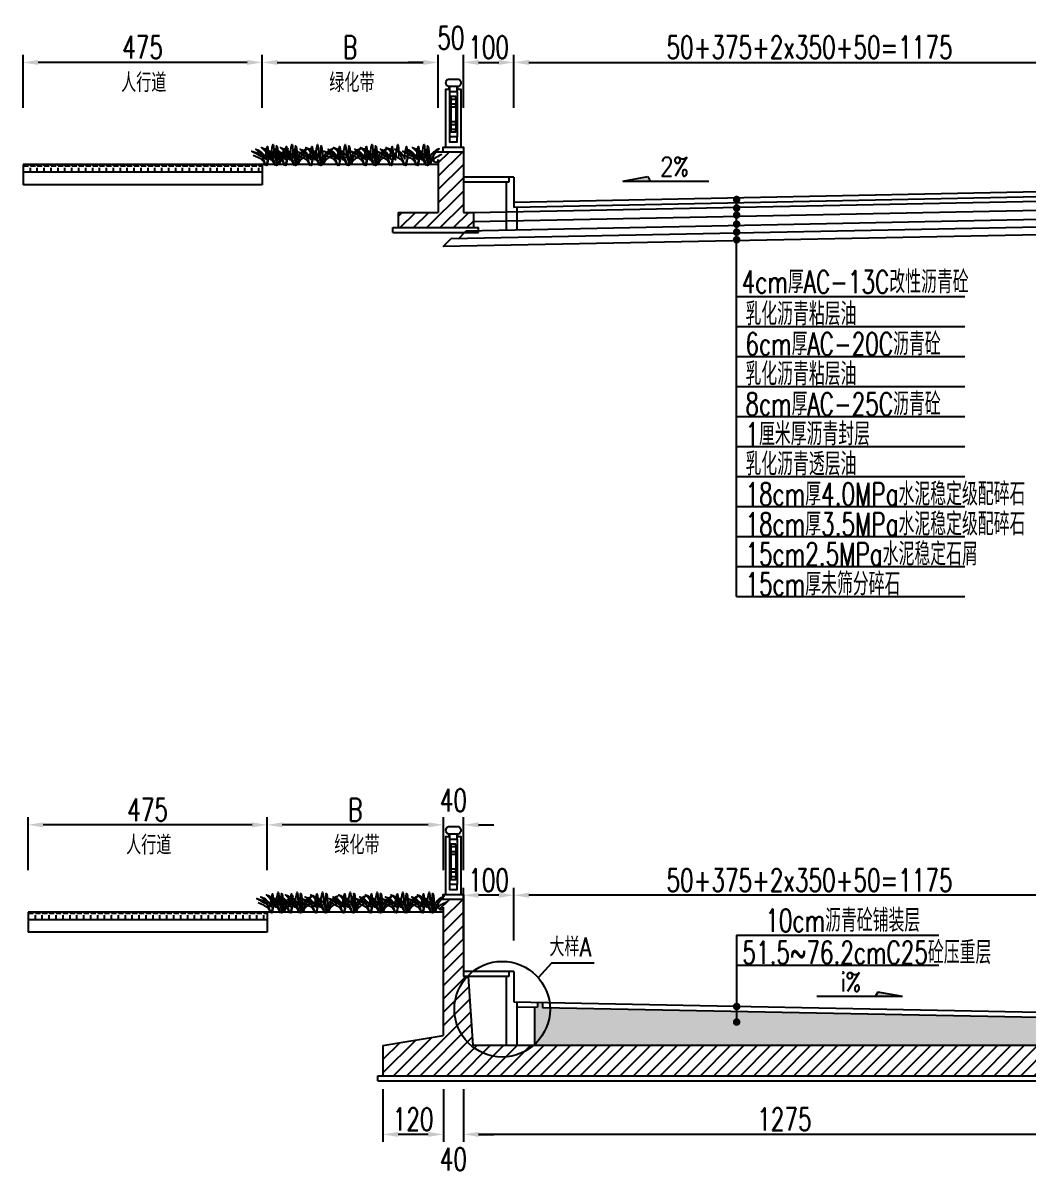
# Model space of a CAD drawing. Header units: millimetres. Extents: x -24222 to 32035, y -74604 to 14337.
# Drawn here: x -767 to 1231, y 5687 to 7972 of the extents above; entities that cross this region are included whole.
import ezdxf
from ezdxf.enums import TextEntityAlignment as Align

# ---------------------------------------------------------------- set-up
doc = ezdxf.new("R2010")
doc.units = ezdxf.units.MM
doc.header["$LTSCALE"] = 0.25
doc.header["$MEASUREMENT"] = 0
for name, color, linetype in [('3', 3, 'Continuous'), ('lk', 1, 'Continuous'), ('填充', 8, 'Continuous'), ('尺寸', 7, 'Continuous'), ('文字', 7, 'Continuous'), ('标注', 7, 'Continuous'), ('栏杆', 8, 'Continuous'), ('次轮廓线', 7, 'Continuous'), ('轮廓线', 1, 'Continuous')]:
    doc.layers.add(name, color=color, linetype=linetype)
doc.styles.get("Standard").update_dxf_attribs({"font": 'simplex1.shx', "width": 0.7, "bigfont": 'hztxt.shx'})
doc.dimstyles.new('150', dxfattribs={"dimscale": 15, "dimtxt": 3, "dimasz": 2, "dimexe": 1, "dimexo": 1, "dimgap": 0.5, "dimtad": 1, "dimdec": 1, "dimdsep": 46, "dimtxsty": 'Standard', "dimcen": 0.5, "dimadec": 0, "dimazin": 0, "dimtfac": 1, "dimtdec": 1, "dimtofl": 0, "dimtmove": 2, "dimatfit": 3, "dimfxl": 0, "dimtolj": 1, "dimtzin": 0, "dimarcsym": 0})

# ---------------------------------------------------------------- blocks, each defined once
blk = doc.blocks.new('*D65')
at = {"layer": 'Defpoints', "color": 0}
for p in [(107.9, 6078.8), (1382.9, 5941.8), (107.9, 5765.5)]:
    blk.add_point(p, dxfattribs=at)
at = {"layer": '标注', "color": 0, "lineweight": -2}
for p, q in [((107.9, 5855.5), (107.9, 5750.5)), ((1382.9, 5855.5), (1382.9, 5750.5)), ((1352.9, 5765.5), (137.9, 5765.5))]:
    blk.add_line(p, q, dxfattribs=at)
at = {"layer": '标注', "color": 0}
for points in [[(137.9, 5770.5), (137.9, 5760.5), (107.9, 5765.5)], [(1352.9, 5770.5), (1352.9, 5760.5), (1382.9, 5765.5)]]:
    blk.add_solid(points, dxfattribs=at)
at = {"layer": '标注', "color": 0, "insert": (745.4, 5795.5), "char_height": 45, "attachment_point": 5}
blk.add_mtext('\\A1;1275', dxfattribs=at)
blk = doc.blocks.new('*D66')
at = {"layer": 'Defpoints', "color": 0}
for p in [(107.9, 6078.8), (67.9, 5961.8), (67.9, 5765.5)]:
    blk.add_point(p, dxfattribs=at)
at = {"layer": '标注', "color": 0, "lineweight": -2}
for p, q in [((67.9, 5855.5), (67.9, 5750.5)), ((107.9, 5855.5), (107.9, 5750.5)), ((37.9, 5765.5), (7.9, 5765.5)), ((137.9, 5765.5), (167.9, 5765.5))]:
    blk.add_line(p, q, dxfattribs=at)
at = {"layer": '标注', "color": 0}
for points in [[(37.9, 5770.5), (37.9, 5760.5), (67.9, 5765.5)], [(137.9, 5770.5), (137.9, 5760.5), (107.9, 5765.5)]]:
    blk.add_solid(points, dxfattribs=at)
at = {"layer": '标注', "color": 0, "insert": (87.9, 5716.4), "char_height": 45, "attachment_point": 5}
blk.add_mtext('\\A1;40', dxfattribs=at)
blk = doc.blocks.new('*D67')
at = {"layer": 'Defpoints', "color": 0}
for p in [(67.9, 5961.8), (-52.1, 5881.8), (-52.1, 5765.5)]:
    blk.add_point(p, dxfattribs=at)
at = {"layer": '标注', "color": 0, "lineweight": -2}
for p, q in [((-52.1, 5855.5), (-52.1, 5750.5)), ((67.9, 5855.5), (67.9, 5750.5)), ((37.9, 5765.5), (-22.1, 5765.5))]:
    blk.add_line(p, q, dxfattribs=at)
at = {"layer": '标注', "color": 0}
for points in [[(-22.1, 5770.5), (-22.1, 5760.5), (-52.1, 5765.5)], [(37.9, 5770.5), (37.9, 5760.5), (67.9, 5765.5)]]:
    blk.add_solid(points, dxfattribs=at)
at = {"layer": '标注', "color": 0, "insert": (7.9, 5795.5), "char_height": 45, "attachment_point": 5}
blk.add_mtext('\\A1;120', dxfattribs=at)
blk = doc.blocks.new('*D75')
at = {"layer": 'Defpoints', "color": 0}
for p in [(67.9, 6380.1), (107.9, 6088.8), (67.9, 5961.8)]:
    blk.add_point(p, dxfattribs=at)
at = {"layer": '标注', "color": 0, "lineweight": -2}
for p, q in [((37.9, 6380.1), (7.9, 6380.1)), ((67.9, 6290.1), (67.9, 6395.1)), ((107.9, 6290.1), (107.9, 6395.1)), ((137.9, 6380.1), (167.9, 6380.1))]:
    blk.add_line(p, q, dxfattribs=at)
at = {"layer": '标注', "color": 0}
for points in [[(37.9, 6385.1), (37.9, 6375.1), (67.9, 6380.1)], [(137.9, 6385.1), (137.9, 6375.1), (107.9, 6380.1)]]:
    blk.add_solid(points, dxfattribs=at)
at = {"layer": '标注', "color": 0, "insert": (87.9, 6428.9), "char_height": 45, "attachment_point": 5}
blk.add_mtext('\\A1;40', dxfattribs=at)
blk = doc.blocks.new('*D76')
at = {"layer": 'Defpoints', "color": 0}
for p in [(207.9, 6240.3), (207.9, 6088.8), (1382.9, 5971.8)]:
    blk.add_point(p, dxfattribs=at)
at = {"layer": '标注', "color": 0, "lineweight": -2}
for p, q in [((207.9, 6150.3), (207.9, 6255.3)), ((1352.9, 6240.3), (237.9, 6240.3)), ((1382.9, 6150.3), (1382.9, 6255.3))]:
    blk.add_line(p, q, dxfattribs=at)
at = {"layer": '标注', "color": 0}
for points in [[(237.9, 6245.3), (237.9, 6235.3), (207.9, 6240.3)], [(1352.9, 6245.3), (1352.9, 6235.3), (1382.9, 6240.3)]]:
    blk.add_solid(points, dxfattribs=at)
at = {"layer": '标注', "color": 0, "insert": (795.4, 6270.3), "char_height": 45, "attachment_point": 5}
blk.add_mtext('\\A1;50+375+2x350+50=1175', dxfattribs=at)
blk = doc.blocks.new('*D77')
at = {"layer": 'Defpoints', "color": 0}
for p in [(107.9, 6240.3), (207.9, 6088.8), (107.9, 6078.8)]:
    blk.add_point(p, dxfattribs=at)
at = {"layer": '标注', "color": 0, "lineweight": -2}
for p, q in [((107.9, 6150.3), (107.9, 6255.3)), ((177.9, 6240.3), (137.9, 6240.3)), ((207.9, 6150.3), (207.9, 6255.3))]:
    blk.add_line(p, q, dxfattribs=at)
at = {"layer": '标注', "color": 0}
for points in [[(137.9, 6245.3), (137.9, 6235.3), (107.9, 6240.3)], [(177.9, 6245.3), (177.9, 6235.3), (207.9, 6240.3)]]:
    blk.add_solid(points, dxfattribs=at)
at = {"layer": '标注', "color": 0, "insert": (157.9, 6270.3), "char_height": 45, "attachment_point": 5}
blk.add_mtext('\\A1;100', dxfattribs=at)
blk = doc.blocks.new('*D57')
at = {"layer": 'Defpoints', "color": 0}
for p in [(-282.1, 6380.1), (67.9, 6231.8), (-282.1, 6206.8)]:
    blk.add_point(p, dxfattribs=at)
at = {"layer": '标注', "color": 0, "lineweight": -2}
for p, q in [((-282.1, 6290.1), (-282.1, 6395.1)), ((37.9, 6380.1), (-252.1, 6380.1)), ((67.9, 6290.1), (67.9, 6395.1))]:
    blk.add_line(p, q, dxfattribs=at)
at = {"layer": '标注', "color": 0}
for points in [[(-252.1, 6385.1), (-252.1, 6375.1), (-282.1, 6380.1)], [(37.9, 6385.1), (37.9, 6375.1), (67.9, 6380.1)]]:
    blk.add_solid(points, dxfattribs=at)
at = {"layer": '标注', "color": 0, "insert": (-107.1, 6410.1), "char_height": 45, "attachment_point": 5}
blk.add_mtext('\\A1;B', dxfattribs=at)
blk = doc.blocks.new('*D58')
at = {"layer": 'Defpoints', "color": 0}
for p in [(-757.1, 6380.1), (-757.1, 6206.8), (-282.1, 6206.8)]:
    blk.add_point(p, dxfattribs=at)
at = {"layer": '标注', "color": 0, "lineweight": -2}
for p, q in [((-757.1, 6290.1), (-757.1, 6395.1)), ((-312.1, 6380.1), (-727.1, 6380.1)), ((-282.1, 6290.1), (-282.1, 6395.1))]:
    blk.add_line(p, q, dxfattribs=at)
at = {"layer": '标注', "color": 0}
for points in [[(-727.1, 6385.1), (-727.1, 6375.1), (-757.1, 6380.1)], [(-312.1, 6385.1), (-312.1, 6375.1), (-282.1, 6380.1)]]:
    blk.add_solid(points, dxfattribs=at)
at = {"layer": '标注', "color": 0, "insert": (-519.6, 6410.1), "char_height": 45, "attachment_point": 5}
blk.add_mtext('\\A1;475', dxfattribs=at)
blk = doc.blocks.new('箭头')
at = {"layer": '尺寸'}
blk.add_hatch(color=256, dxfattribs=at).paths.add_polyline_path([(0, 0), (-0.35, 0.6), (-3.63, 0)])
for p, q in [((-3.63, 0), (-0.35, 0.6)), ((-3.63, 0), (7.74, 0)), ((-0.35, 0.6), (0, 0))]:
    blk.add_line(p, q, dxfattribs=at)
blk = doc.blocks.new('栏杆')
at = {"layer": '栏杆'}
blk.add_lwpolyline([(-10, 110), (10, 110, 0.671593), (10, 125), (-10, 125, 0.671593), (-10, 110)], format="xyb", dxfattribs=at)
for points in [[(-7.5, 105), (-15, 105), (-15, -10)], [(-7.5, 105), (-9, 105), (-9, 110), (9, 110), (9, 105), (7.5, 105)], [(-7.5, 100), (-7.5, 10)], [(15, -10), (15, -10), (15, 105), (7.5, 105)], [(7.5, 100), (7.5, 10)], [(-5, 90), (-5, 20)], [(5, 90), (5, 20)]]:
    blk.add_lwpolyline(points, dxfattribs=at)
for points in [[(-7.5, 110), (7.5, 110), (7.5, 100), (-7.5, 100)], [(-5, 90), (5, 90), (5, 85), (-5, 85)], [(-5, 75), (5, 75), (5, 70), (-5, 70)], [(-5, 40), (5, 40), (5, 35), (-5, 35)], [(-5, 25), (5, 25), (5, 20), (-5, 20)], [(-7.5, 10), (7.5, 10), (7.5, 0), (-7.5, 0)]]:
    blk.add_lwpolyline(points, close=True, dxfattribs=at)
blk = doc.blocks.new('*D79')
at = {"layer": 'Defpoints', "color": 0}
for p in [(-767.1, 7894), (-767.1, 7691), (-292.1, 7691)]:
    blk.add_point(p, dxfattribs=at)
at = {"layer": '标注', "color": 0, "lineweight": -2}
for p, q in [((-767.1, 7804), (-767.1, 7909)), ((-292.1, 7804), (-292.1, 7909)), ((-322.1, 7894), (-737.1, 7894))]:
    blk.add_line(p, q, dxfattribs=at)
at = {"layer": '标注', "color": 0}
for points in [[(-737.1, 7899), (-737.1, 7889), (-767.1, 7894)], [(-322.1, 7899), (-322.1, 7889), (-292.1, 7894)]]:
    blk.add_solid(points, dxfattribs=at)
at = {"layer": '标注', "color": 0, "insert": (-529.6, 7924), "char_height": 45, "attachment_point": 5}
blk.add_mtext('\\A1;475', dxfattribs=at)
blk = doc.blocks.new('*D81')
at = {"layer": 'Defpoints', "color": 0}
for p in [(57.9, 7894), (-292.1, 7691), (57.9, 7691)]:
    blk.add_point(p, dxfattribs=at)
at = {"layer": '标注', "color": 0, "lineweight": -2}
for p, q in [((-292.1, 7804), (-292.1, 7909)), ((57.9, 7804), (57.9, 7909)), ((-262.1, 7894), (27.9, 7894))]:
    blk.add_line(p, q, dxfattribs=at)
at = {"layer": '标注', "color": 0}
for points in [[(-262.1, 7899), (-262.1, 7889), (-292.1, 7894)], [(27.9, 7899), (27.9, 7889), (57.9, 7894)]]:
    blk.add_solid(points, dxfattribs=at)
at = {"layer": '标注', "color": 0, "insert": (-117.1, 7924), "char_height": 45, "attachment_point": 5}
blk.add_mtext('\\A1;B', dxfattribs=at)
blk = doc.blocks.new('*D82')
at = {"layer": 'Defpoints', "color": 0}
for p in [(107.9, 7894), (107.9, 7716), (57.9, 7691)]:
    blk.add_point(p, dxfattribs=at)
at = {"layer": '标注', "color": 0, "lineweight": -2}
for p, q in [((57.9, 7804), (57.9, 7909)), ((107.9, 7804), (107.9, 7909)), ((27.9, 7894), (-2.1, 7894)), ((137.9, 7894), (167.9, 7894))]:
    blk.add_line(p, q, dxfattribs=at)
at = {"layer": '标注', "color": 0}
for points in [[(27.9, 7899), (27.9, 7889), (57.9, 7894)], [(137.9, 7899), (137.9, 7889), (107.9, 7894)]]:
    blk.add_solid(points, dxfattribs=at)
at = {"layer": '标注', "color": 0, "insert": (82.9, 7942.7), "char_height": 45, "attachment_point": 5}
blk.add_mtext('\\A1;50', dxfattribs=at)
blk = doc.blocks.new('*D83')
at = {"layer": 'Defpoints', "color": 0}
for p in [(207.9, 7894), (107.9, 7716), (207.9, 7666)]:
    blk.add_point(p, dxfattribs=at)
at = {"layer": '标注', "color": 0, "lineweight": -2}
for p, q in [((107.9, 7804), (107.9, 7909)), ((207.9, 7804), (207.9, 7909)), ((137.9, 7894), (177.9, 7894))]:
    blk.add_line(p, q, dxfattribs=at)
at = {"layer": '标注', "color": 0}
for points in [[(137.9, 7899), (137.9, 7889), (107.9, 7894)], [(177.9, 7899), (177.9, 7889), (207.9, 7894)]]:
    blk.add_solid(points, dxfattribs=at)
at = {"layer": '标注', "color": 0, "insert": (157.9, 7924), "char_height": 45, "attachment_point": 5}
blk.add_mtext('\\A1;100', dxfattribs=at)
blk = doc.blocks.new('*D84')
at = {"layer": 'Defpoints', "color": 0}
for p in [(1382.9, 7894), (207.9, 7666), (1382.9, 7639.5)]:
    blk.add_point(p, dxfattribs=at)
at = {"layer": '标注', "color": 0, "lineweight": -2}
for p, q in [((207.9, 7804), (207.9, 7909)), ((1382.9, 7804), (1382.9, 7909)), ((237.9, 7894), (1352.9, 7894))]:
    blk.add_line(p, q, dxfattribs=at)
at = {"layer": '标注', "color": 0}
for points in [[(237.9, 7899), (237.9, 7889), (207.9, 7894)], [(1352.9, 7899), (1352.9, 7889), (1382.9, 7894)]]:
    blk.add_solid(points, dxfattribs=at)
at = {"layer": '标注', "color": 0, "insert": (795.4, 7924), "char_height": 45, "attachment_point": 5}
blk.add_mtext('\\A1;50+375+2x350+50=1175', dxfattribs=at)

msp = doc.modelspace()

# ---------------------------------------------------------------- hatches: boundary and pattern name
at = {"layer": '填充'}
h = msp.add_hatch(dxfattribs=at)
h.set_pattern_fill('ANSI31', color=256, scale=150, style=0)
h.paths.add_polyline_path([(127.868, 7596.022), (107.868, 7596.022), (107.868, 7716.022), (57.868, 7716.022), (52.987, 7716.022, 0.04363622), (47.868, 7709.095), (47.868, 7701.022, 1), (57.868, 7701.022), (57.868, 7596.022), (-22.132, 7596.022), (-22.132, 7566.022), (127.868, 7566.022)])
h = msp.add_hatch(dxfattribs=at)
h.set_pattern_fill('ANGLE', color=256, scale=50, style=0)
h.set_pattern_definition([(7e-15, (-10, 3041.175), (0, 13.75), [10, -3.75]), (90, (-10, 3041.175), (-13.75, 8e-16), [10, -3.75])])
h.paths.add_polyline_path([(-767.132, 7691.022), (-767.132, 7676.022), (-292.132, 7676.022), (-292.132, 7691.022)])
h = msp.add_hatch(dxfattribs=at)
h.set_pattern_fill('ANSI31', color=256, scale=150, style=0)
h.paths.add_polyline_path([(1482.868, 5881.813), (1482.868, 5941.813), (246.488, 5941.813, -0.63991177), (89.837, 6014.092, -0.18960018), (115.295, 6078.813), (107.868, 6078.813), (107.868, 6231.813), (67.868, 6231.813), (62.987, 6231.813, 0.04363622), (57.868, 6224.887), (57.868, 6216.813, 1), (67.868, 6216.813), (67.868, 5961.813), (-52.132, 5941.813), (-52.132, 5881.813)])
h.paths.add_polyline_path([(126.857, 5941.813), (117.868, 6078.813), (115.295, 6078.813, 0.18960018), (89.837, 6014.092, 0.63991177), (246.488, 5941.813)], flags=17)
h = msp.add_hatch(dxfattribs=at)
h.set_pattern_fill('ANGLE', color=256, scale=50, style=0)
h.set_pattern_definition([(7e-15, (0, 1556.967), (0, 13.75), [10, -3.75]), (90, (0, 1556.967), (-13.75, 8e-16), [10, -3.75])])
h.paths.add_polyline_path([(-757.132, 6206.813), (-757.132, 6191.813), (-282.132, 6191.813), (-282.132, 6206.813)])
h = msp.add_hatch(dxfattribs=at)
h.set_pattern_fill('AR-CONC', color=256, scale=5, style=0)
h.set_pattern_definition([(130, (2965.737, 1556.967), (-35.86301, -3.1376), [3.75, -41.25]), (185, (2965.737, 1556.967), (6.93757, 37.6096), [3, -33]), (79.5486, (2962.75, 1556.705), (-28.92547, 34.47198), [3.187, -35.0571]), (133.8158, (2965.737, 1566.967), (-53.36205, -8.27595), [5.625, -61.875]), (83.3644, (2961.29, 1566.277), (-46.73314, 48.7059), [4.7805, -52.58565]), (188.8158, (2965.737, 1566.967), (-46.7331, 48.70593), [4.5, -49.5]), (159, (2960.737, 1564.467), (-29.84535, -20.13094), [3.75, -41.25]), (214, (2960.737, 1564.467), (-12.16577, 36.2575), [3, -33]), (108.5486, (2958.25, 1562.79), (-42.01113, 16.12652), [3.187, -35.0571]), (142.5, (2965.737, 1556.967), (-0.607993, 16.644693), [0, -32.6, 0, -33.5, 0, -33.125]), (172.5, (2965.737, 1556.967), (-13.153477, 19.720586), [0, -19.1, 0, -31.85, 0, -12.625]), (212.5, (2976.887, 1556.967), (-26.691122, -1.127744), [0, -12.5, 0, -39, 0, -51.75]), (222.5, (2981.887, 1556.967), (-29.15931, 5.00525), [0, -16.25, 0, -25.9, 0, -36.75])])
h.paths.add_polyline_path([(1382.868, 5995.313), (1482.868, 5993.313), (1482.868, 5941.813), (1382.868, 5941.813)])
h.paths.add_polyline_path([(279.837, 6014.092, 0.00864131), (279.781, 6017.375), (1382.868, 5995.313), (1382.868, 5941.813), (246.488, 5941.813, 0.21957781)])
h.paths.add_polyline_path([(248.868, 6017.993), (254.868, 6017.873), (254.868, 6027.873), (264.868, 6027.673), (264.868, 6017.673), (279.781, 6017.375, -0.00864131), (279.837, 6014.092, -0.21083593), (248.868, 5943.914)])

# ---------------------------------------------------------------- linework, layer by layer
for p, q in [((-292.132, 7676.022), (-767.132, 7676.022)), ((-292.132, 7651.022), (-767.132, 7651.022)), ((67.868, 7528.222), (82.868, 7543.522)), ((97.868, 7543.822), (112.868, 7559.122)), ((-282.132, 6191.813), (-757.132, 6191.813)), ((-282.132, 6166.813), (-757.132, 6166.813)), ((282.885, 6105.179), (256.343, 6076.638)), ((367.495, 6105.179), (282.885, 6105.179))]:
    msp.add_line(p, q)
at = {"ltscale": 100}
for p, q in [((650.554, 6833.295), (650.554, 7618.088)), ((650.554, 7429.312), (1103.655, 7429.312)), ((650.554, 7369.71), (1103.655, 7369.71)), ((650.554, 7310.109), (1103.655, 7310.109)), ((650.554, 7250.507), (1103.655, 7250.507)), ((650.554, 7190.905), (1103.655, 7190.905)), ((650.554, 7131.304), (1103.655, 7131.304)), ((650.554, 7071.702), (1103.655, 7071.702)), ((650.554, 7012.1), (1103.655, 7012.1)), ((650.554, 6952.499), (1103.655, 6952.499)), ((650.554, 6892.897), (1103.655, 6892.897)), ((650.554, 6833.295), (1103.655, 6833.295)), ((650.554, 6161.373), (1052.364, 6161.373)), ((650.554, 6161.373), (650.554, 5988.553)), ((650.554, 6101.772), (1052.364, 6101.772))]:
    msp.add_line(p, q, dxfattribs=at)
for points in [[(67.868, 7716.022), (67.868, 7726.022), (107.868, 7726.022), (107.868, 7716.022)], [(67.868, 6231.813), (67.868, 6241.813), (107.868, 6241.813), (107.868, 6231.813)]]:
    msp.add_lwpolyline(points)
at = {"const_width": 7.5}
for points in [[(646.804, 7621.838, 1), (654.304, 7621.838, 1)], [(646.804, 7604.825, 1), (654.304, 7604.825, 1)], [(646.804, 7590.993, 1), (654.304, 7590.993, 1)], [(646.804, 7572.852, 1), (654.304, 7572.852, 1)], [(646.804, 7557.016, 1), (654.304, 7557.016, 1)], [(646.804, 7541.953, 1), (654.304, 7541.953, 1)], [(646.804, 6019.398, 1), (654.304, 6019.398, 1)], [(646.804, 5988.553, 1), (654.304, 5988.553, 1)]]:
    msp.add_lwpolyline(points, format="xyb", close=True, dxfattribs=at)
msp.add_circle((184.837, 6014.092), 95)
at = {"layer": '3', "color": 9}
for points in [[(-281.083, 7700.232, -0.01337501), (-312.432, 7717.757, -0.00149199), (-280.687, 7708.014, -0.302407), (-274.791, 7700.764, 0.10639958), (-293.385, 7725.233, -0.22671949), (-273.431, 7706.202, -0.09120295), (-270.256, 7730.897, -0.07428197), (-269.058, 7703.912)], [(-309.673, 7710.017, -0.0394978), (-297.967, 7704.348, -0.23208696), (-285.998, 7690.187, 0.19118665), (-304.592, 7721.567, -0.22671949), (-284.637, 7702.535, -0.09120295), (-281.463, 7727.231, -0.12390744), (-282.954, 7689.397, -0.06249468), (-277.159, 7707.32)], [(-290.506, 7710.017, -0.0394978), (-278.8, 7704.348, -0.23208696), (-266.831, 7690.187, 0.19118665), (-285.425, 7721.567, -0.22671949), (-265.47, 7702.535, -0.09120295), (-262.296, 7727.231, -0.12390744), (-263.787, 7689.397, -0.06249468), (-257.992, 7707.32)], [(-243.324, 7700.232, -0.01337501), (-274.673, 7717.757, -0.00149199), (-242.928, 7708.014, -0.302407), (-237.032, 7700.764, 0.10639958), (-255.626, 7725.233, -0.22671949), (-235.672, 7706.202, -0.09120295), (-232.497, 7730.897, -0.07428197), (-231.299, 7703.912)], [(-271.914, 7710.017, -0.0394978), (-260.208, 7704.348, -0.23208696), (-248.239, 7690.187, 0.19118665), (-266.833, 7721.567, -0.22671949), (-246.878, 7702.535, -0.09120295), (-243.704, 7727.231, -0.12390744), (-245.195, 7689.397, -0.06249468), (-239.4, 7707.32)], [(-235.097, 7710.853, 0.0394978), (-246.803, 7705.183, 0.23208696), (-258.772, 7691.022, -0.19118665), (-240.178, 7722.402, 0.22671949), (-260.132, 7703.371, 0.09120295), (-263.307, 7728.067, 0.12390744), (-261.816, 7690.233, 0.06249468), (-267.61, 7708.156)], [(-252.747, 7710.017, -0.0394978), (-241.041, 7704.348, -0.23208696), (-229.072, 7690.187, 0.19118665), (-247.666, 7721.567, -0.22671949), (-227.711, 7702.535, -0.09120295), (-224.537, 7727.231, -0.12390744), (-226.028, 7689.397, -0.06249468), (-220.233, 7707.32)], [(-197.338, 7710.853, 0.0394978), (-209.044, 7705.183, 0.23208696), (-221.013, 7691.022, -0.19118665), (-202.419, 7722.402, 0.22671949), (-222.373, 7703.371, 0.09120295), (-225.548, 7728.067, 0.12390744), (-224.056, 7690.233, 0.06249468), (-229.851, 7708.156)], [(-192.81, 7700.232, -0.01337501), (-224.159, 7717.757, -0.00149199), (-192.414, 7708.014, -0.302407), (-186.518, 7700.764, 0.10639958), (-205.112, 7725.233, -0.22671949), (-185.158, 7706.202, -0.09120295), (-181.983, 7730.897, -0.07428197), (-180.785, 7703.912)], [(-221.4, 7710.017, -0.0394978), (-209.694, 7704.348, -0.23208696), (-197.725, 7690.187, 0.19118665), (-216.319, 7721.567, -0.22671949), (-196.365, 7702.535, -0.09120295), (-193.19, 7727.231, -0.12390744), (-194.681, 7689.397, -0.06249468), (-188.887, 7707.32)], [(-202.233, 7710.017, -0.0394978), (-190.527, 7704.348, -0.23208696), (-178.558, 7690.187, 0.19118665), (-197.152, 7721.567, -0.22671949), (-177.198, 7702.535, -0.09120295), (-174.023, 7727.231, -0.12390744), (-175.514, 7689.397, -0.06249468), (-169.72, 7707.32)], [(-146.824, 7710.853, 0.0394978), (-158.53, 7705.183, 0.23208696), (-170.499, 7691.022, -0.19118665), (-151.905, 7722.402, 0.22671949), (-171.86, 7703.371, 0.09120295), (-175.034, 7728.067, 0.12390744), (-173.543, 7690.233, 0.06249468), (-179.338, 7708.156)], [(-137.704, 7700.232, -0.01337501), (-169.053, 7717.757, -0.00149199), (-137.308, 7708.014, -0.302407), (-131.412, 7700.764, 0.10639958), (-150.006, 7725.233, -0.22671949), (-130.052, 7706.202, -0.09120295), (-126.877, 7730.897, -0.07428197), (-125.679, 7703.912)], [(-166.294, 7710.017, -0.0394978), (-154.588, 7704.348, -0.23208696), (-142.619, 7690.187, 0.19118665), (-161.213, 7721.567, -0.22671949), (-141.258, 7702.535, -0.09120295), (-138.084, 7727.231, -0.12390744), (-139.575, 7689.397, -0.06249468), (-133.78, 7707.32)], [(-147.127, 7710.017, -0.0394978), (-135.421, 7704.348, -0.23208696), (-123.452, 7690.187, 0.19118665), (-142.046, 7721.567, -0.22671949), (-122.091, 7702.535, -0.09120295), (-118.917, 7727.231, -0.12390744), (-120.408, 7689.397, -0.06249468), (-114.613, 7707.32)], [(-91.718, 7710.853, 0.0394978), (-103.424, 7705.183, 0.23208696), (-115.393, 7691.022, -0.19118665), (-96.799, 7722.402, 0.22671949), (-116.753, 7703.371, 0.09120295), (-119.928, 7728.067, 0.12390744), (-118.436, 7690.233, 0.06249468), (-124.231, 7708.156)], [(-84.412, 7700.232, -0.01337501), (-115.761, 7717.757, -0.00149199), (-84.016, 7708.014, -0.302407), (-78.12, 7700.764, 0.10639958), (-96.714, 7725.233, -0.22671949), (-76.759, 7706.202, -0.09120295), (-73.585, 7730.897, -0.07428197), (-72.387, 7703.912)], [(-113.002, 7710.017, -0.0394978), (-101.296, 7704.348, -0.23208696), (-89.327, 7690.187, 0.19118665), (-107.92, 7721.567, -0.22671949), (-87.966, 7702.535, -0.09120295), (-84.792, 7727.231, -0.12390744), (-86.283, 7689.397, -0.06249468), (-80.488, 7707.32)], [(-93.835, 7710.017, -0.0394978), (-82.129, 7704.348, -0.23208696), (-70.16, 7690.187, 0.19118665), (-88.753, 7721.567, -0.22671949), (-68.799, 7702.535, -0.09120295), (-65.625, 7727.231, -0.12390744), (-67.116, 7689.397, -0.06249468), (-61.321, 7707.32)], [(-38.426, 7710.853, 0.0394978), (-50.131, 7705.183, 0.23208696), (-62.101, 7691.022, -0.19118665), (-43.507, 7722.402, 0.22671949), (-63.461, 7703.371, 0.09120295), (-66.636, 7728.067, 0.12390744), (-65.144, 7690.233, 0.06249468), (-70.939, 7708.156)], [(-33.263, 7700.232, -0.01337501), (-64.612, 7717.757, -0.00149199), (-32.867, 7708.014, -0.302407), (-26.971, 7700.764, 0.10639958), (-45.565, 7725.233, -0.22671949), (-25.611, 7706.202, -0.09120295), (-22.436, 7730.897, -0.07428197), (-21.238, 7703.912)], [(-61.853, 7710.017, -0.0394978), (-50.147, 7704.348, -0.23208696), (-38.178, 7690.187, 0.19118665), (-56.772, 7721.567, -0.22671949), (-36.818, 7702.535, -0.09120295), (-33.643, 7727.231, -0.12390744), (-35.134, 7689.397, -0.06249468), (-29.34, 7707.32)], [(-33.409, 7710.017, -0.0394978), (-21.703, 7704.348, -0.23208696), (-9.734, 7690.187, 0.19118665), (-28.328, 7721.567, -0.22671949), (-8.373, 7702.535, -0.09120295), (-5.199, 7727.231, -0.12390744), (-6.69, 7689.397, -0.06249468), (-0.895, 7707.32)], [(18.895, 7700.232, -0.01337501), (-12.454, 7717.757, -0.00149199), (19.292, 7708.014, -0.302407), (25.187, 7700.764, 0.10639958), (6.594, 7725.233, -0.22671949), (26.548, 7706.202, -0.09120295), (29.722, 7730.897, -0.07428197), (30.921, 7703.912)], [(-9.694, 7710.017, -0.0394978), (2.011, 7704.348, -0.23208696), (13.981, 7690.187, 0.19118665), (-4.613, 7721.567, -0.22671949), (15.341, 7702.535, -0.09120295), (18.516, 7727.231, -0.12390744), (17.024, 7689.397, -0.06249468), (22.819, 7707.32)], [(9.473, 7710.017, -0.0394978), (21.178, 7704.348, -0.23208696), (33.148, 7690.187, 0.19118665), (14.554, 7721.567, -0.22671949), (34.508, 7702.535, -0.09120295), (37.683, 7727.231, -0.12390744), (36.191, 7689.397, -0.06249468), (41.986, 7707.32)], [(64.882, 7710.853, 0.0394978), (53.176, 7705.183, 0.23208696), (41.207, 7691.022, -0.19118665), (59.8, 7722.402, 0.22671949), (39.846, 7703.371, 0.09120295), (36.672, 7728.067, 0.12390744), (38.163, 7690.233, 0.06249468), (32.368, 7708.156)], [(-271.083, 6216.023, -0.01337501), (-302.432, 6233.548, -0.00149199), (-270.687, 6223.806, -0.302407), (-264.791, 6216.555, 0.10639958), (-283.385, 6241.025, -0.22671949), (-263.431, 6221.993, -0.09120295), (-260.256, 6246.689, -0.07428197), (-259.058, 6219.703)], [(-299.673, 6225.809, -0.0394978), (-287.967, 6220.139, -0.23208696), (-275.998, 6205.978, 0.19118665), (-294.592, 6237.358, -0.22671949), (-274.637, 6218.327, -0.09120295), (-271.463, 6243.022, -0.12390744), (-272.954, 6205.189, -0.06249468), (-267.159, 6223.111)], [(-280.506, 6225.809, -0.0394978), (-268.8, 6220.139, -0.23208696), (-256.831, 6205.978, 0.19118665), (-275.425, 6237.358, -0.22671949), (-255.47, 6218.327, -0.09120295), (-252.296, 6243.022, -0.12390744), (-253.787, 6205.189, -0.06249468), (-247.992, 6223.111)], [(-233.324, 6216.023, -0.01337501), (-264.673, 6233.548, -0.00149199), (-232.928, 6223.806, -0.302407), (-227.032, 6216.555, 0.10639958), (-245.626, 6241.025, -0.22671949), (-225.672, 6221.993, -0.09120295), (-222.497, 6246.689, -0.07428197), (-221.299, 6219.703)], [(-261.914, 6225.809, -0.0394978), (-250.208, 6220.139, -0.23208696), (-238.239, 6205.978, 0.19118665), (-256.833, 6237.358, -0.22671949), (-236.878, 6218.327, -0.09120295), (-233.704, 6243.022, -0.12390744), (-235.195, 6205.189, -0.06249468), (-229.4, 6223.111)], [(-225.097, 6226.644, 0.0394978), (-236.803, 6220.975, 0.23208696), (-248.772, 6206.813, -0.19118665), (-230.178, 6238.194, 0.22671949), (-250.132, 6219.162, 0.09120295), (-253.307, 6243.858, 0.12390744), (-251.816, 6206.024, 0.06249468), (-257.61, 6223.947)], [(-242.747, 6225.809, -0.0394978), (-231.041, 6220.139, -0.23208696), (-219.072, 6205.978, 0.19118665), (-237.666, 6237.358, -0.22671949), (-217.711, 6218.327, -0.09120295), (-214.537, 6243.022, -0.12390744), (-216.028, 6205.189, -0.06249468), (-210.233, 6223.111)], [(-187.338, 6226.644, 0.0394978), (-199.044, 6220.975, 0.23208696), (-211.013, 6206.813, -0.19118665), (-192.419, 6238.194, 0.22671949), (-212.373, 6219.162, 0.09120295), (-215.548, 6243.858, 0.12390744), (-214.056, 6206.024, 0.06249468), (-219.851, 6223.947)], [(-182.81, 6216.023, -0.01337501), (-214.159, 6233.548, -0.00149199), (-182.414, 6223.806, -0.302407), (-176.518, 6216.555, 0.10639958), (-195.112, 6241.025, -0.22671949), (-175.158, 6221.993, -0.09120295), (-171.983, 6246.689, -0.07428197), (-170.785, 6219.703)], [(-211.4, 6225.809, -0.0394978), (-199.694, 6220.139, -0.23208696), (-187.725, 6205.978, 0.19118665), (-206.319, 6237.358, -0.22671949), (-186.365, 6218.327, -0.09120295), (-183.19, 6243.022, -0.12390744), (-184.681, 6205.189, -0.06249468), (-178.887, 6223.111)], [(-192.233, 6225.809, -0.0394978), (-180.527, 6220.139, -0.23208696), (-168.558, 6205.978, 0.19118665), (-187.152, 6237.358, -0.22671949), (-167.198, 6218.327, -0.09120295), (-164.023, 6243.022, -0.12390744), (-165.514, 6205.189, -0.06249468), (-159.72, 6223.111)], [(-136.824, 6226.644, 0.0394978), (-148.53, 6220.975, 0.23208696), (-160.499, 6206.813, -0.19118665), (-141.905, 6238.194, 0.22671949), (-161.86, 6219.162, 0.09120295), (-165.034, 6243.858, 0.12390744), (-163.543, 6206.024, 0.06249468), (-169.338, 6223.947)], [(-127.704, 6216.023, -0.01337501), (-159.053, 6233.548, -0.00149199), (-127.308, 6223.806, -0.302407), (-121.412, 6216.555, 0.10639958), (-140.006, 6241.025, -0.22671949), (-120.052, 6221.993, -0.09120295), (-116.877, 6246.689, -0.07428197), (-115.679, 6219.703)], [(-156.294, 6225.809, -0.0394978), (-144.588, 6220.139, -0.23208696), (-132.619, 6205.978, 0.19118665), (-151.213, 6237.358, -0.22671949), (-131.258, 6218.327, -0.09120295), (-128.084, 6243.022, -0.12390744), (-129.575, 6205.189, -0.06249468), (-123.78, 6223.111)], [(-137.127, 6225.809, -0.0394978), (-125.421, 6220.139, -0.23208696), (-113.452, 6205.978, 0.19118665), (-132.046, 6237.358, -0.22671949), (-112.091, 6218.327, -0.09120295), (-108.917, 6243.022, -0.12390744), (-110.408, 6205.189, -0.06249468), (-104.613, 6223.111)], [(-81.718, 6226.644, 0.0394978), (-93.424, 6220.975, 0.23208696), (-105.393, 6206.813, -0.19118665), (-86.799, 6238.194, 0.22671949), (-106.753, 6219.162, 0.09120295), (-109.928, 6243.858, 0.12390744), (-108.436, 6206.024, 0.06249468), (-114.231, 6223.947)], [(-74.412, 6216.023, -0.01337501), (-105.761, 6233.548, -0.00149199), (-74.016, 6223.806, -0.302407), (-68.12, 6216.555, 0.10639958), (-86.714, 6241.025, -0.22671949), (-66.759, 6221.993, -0.09120295), (-63.585, 6246.689, -0.07428197), (-62.387, 6219.703)], [(-103.002, 6225.809, -0.0394978), (-91.296, 6220.139, -0.23208696), (-79.327, 6205.978, 0.19118665), (-97.92, 6237.358, -0.22671949), (-77.966, 6218.327, -0.09120295), (-74.792, 6243.022, -0.12390744), (-76.283, 6205.189, -0.06249468), (-70.488, 6223.111)], [(-83.835, 6225.809, -0.0394978), (-72.129, 6220.139, -0.23208696), (-60.16, 6205.978, 0.19118665), (-78.753, 6237.358, -0.22671949), (-58.799, 6218.327, -0.09120295), (-55.625, 6243.022, -0.12390744), (-57.116, 6205.189, -0.06249468), (-51.321, 6223.111)], [(-28.426, 6226.644, 0.0394978), (-40.131, 6220.975, 0.23208696), (-52.101, 6206.813, -0.19118665), (-33.507, 6238.194, 0.22671949), (-53.461, 6219.162, 0.09120295), (-56.636, 6243.858, 0.12390744), (-55.144, 6206.024, 0.06249468), (-60.939, 6223.947)], [(-23.263, 6216.023, -0.01337501), (-54.612, 6233.548, -0.00149199), (-22.867, 6223.806, -0.302407), (-16.971, 6216.555, 0.10639958), (-35.565, 6241.025, -0.22671949), (-15.611, 6221.993, -0.09120295), (-12.436, 6246.689, -0.07428197), (-11.238, 6219.703)], [(-51.853, 6225.809, -0.0394978), (-40.147, 6220.139, -0.23208696), (-28.178, 6205.978, 0.19118665), (-46.772, 6237.358, -0.22671949), (-26.818, 6218.327, -0.09120295), (-23.643, 6243.022, -0.12390744), (-25.134, 6205.189, -0.06249468), (-19.34, 6223.111)], [(-32.686, 6225.809, -0.0394978), (-20.98, 6220.139, -0.23208696), (-9.011, 6205.978, 0.19118665), (-27.605, 6237.358, -0.22671949), (-7.651, 6218.327, -0.09120295), (-4.476, 6243.022, -0.12390744), (-5.967, 6205.189, -0.06249468), (-0.173, 6223.111)], [(22.723, 6226.644, 0.0394978), (11.017, 6220.975, 0.23208696), (-0.952, 6206.813, -0.19118665), (17.642, 6238.194, 0.22671949), (-2.313, 6219.162, 0.09120295), (-5.487, 6243.858, 0.12390744), (-3.996, 6206.024, 0.06249468), (-9.79, 6223.947)], [(28.895, 6216.023, -0.01337501), (-2.454, 6233.548, -0.00149199), (29.292, 6223.806, -0.302407), (35.187, 6216.555, 0.10639958), (16.594, 6241.025, -0.22671949), (36.548, 6221.993, -0.09120295), (39.722, 6246.689, -0.07428197), (40.921, 6219.703)], [(0.306, 6225.809, -0.0394978), (12.011, 6220.139, -0.23208696), (23.981, 6205.978, 0.19118665), (5.387, 6237.358, -0.22671949), (25.341, 6218.327, -0.09120295), (28.516, 6243.022, -0.12390744), (27.024, 6205.189, -0.06249468), (32.819, 6223.111)], [(19.473, 6225.809, -0.0394978), (31.178, 6220.139, -0.23208696), (43.148, 6205.978, 0.19118665), (24.554, 6237.358, -0.22671949), (44.508, 6218.327, -0.09120295), (47.683, 6243.022, -0.12390744), (46.191, 6205.189, -0.06249468), (51.986, 6223.111)], [(74.882, 6226.644, 0.0394978), (63.176, 6220.975, 0.23208696), (51.207, 6206.813, -0.19118665), (69.8, 6238.194, 0.22671949), (49.846, 6219.162, 0.09120295), (46.672, 6243.858, 0.12390744), (48.163, 6206.024, 0.06249468), (42.368, 6223.947)]]:
    msp.add_lwpolyline(points, format="xyb", dxfattribs=at)
at = {"layer": 'lk'}
msp.add_line((-32.132, 7566.022), (137.868, 7566.022), dxfattribs=at)
at = {"layer": '次轮廓线'}
for p, q in [((207.868, 7666.022), (107.868, 7666.022)), ((197.868, 7666.022), (197.868, 7656.022)), ((207.868, 7666.022), (207.868, 7605.922)), ((197.868, 7656.022), (107.868, 7656.022)), ((192.868, 7656.022), (192.868, 7560.722)), ((1382.868, 7639.522), (207.868, 7616.022)), ((1482.868, 7622.522), (127.868, 7595.422)), ((1482.868, 7631.522), (207.868, 7606.022)), ((1482.868, 7604.522), (127.868, 7577.422)), ((213.868, 7606.142), (213.868, 7561.142)), ((-32.132, 7556.022), (-32.132, 7566.022)), ((1482.868, 7571.522), (82.868, 7543.522)), ((1482.868, 7586.522), (112.868, 7559.122)), ((137.868, 7556.022), (137.868, 7566.022)), ((-32.132, 7556.022), (137.868, 7556.022)), ((1482.868, 7556.522), (67.868, 7528.222)), ((207.868, 6088.813), (107.868, 6088.813)), ((197.868, 6088.813), (197.868, 6078.813)), ((207.868, 6088.813), (207.868, 6028.713)), ((197.868, 6078.813), (107.868, 6078.813)), ((192.868, 6078.813), (192.868, 5941.813)), ((207.868, 6028.813), (1382.868, 6005.313)), ((213.868, 6028.933), (213.868, 5941.813)), ((213.868, 6018.693), (254.868, 6017.873)), ((248.868, 6017.993), (248.868, 5941.813)), ((254.868, 6027.873), (254.868, 6017.873)), ((264.868, 6027.673), (264.868, 6017.673)), ((264.868, 6017.673), (1482.868, 5993.313)), ((-62.132, 5871.813), (-62.132, 5881.813)), ((-62.132, 5871.813), (3027.868, 5871.813))]:
    msp.add_line(p, q, dxfattribs=at)
at = {"layer": '轮廓线'}
for p, q in [((47.868, 7716.022), (47.868, 7701.022)), ((57.868, 7716.022), (47.868, 7716.022)), ((107.868, 7716.022), (57.868, 7716.022)), ((107.868, 7716.022), (107.868, 7596.022)), ((-767.132, 7691.022), (-767.132, 7651.022)), ((57.868, 7691.022), (-767.132, 7691.022)), ((-292.132, 7691.022), (-292.132, 7651.022)), ((57.868, 7701.022), (57.868, 7596.022)), ((-22.132, 7596.022), (-22.132, 7566.022)), ((-22.132, 7596.022), (57.868, 7596.022)), ((107.868, 7596.022), (127.868, 7596.022)), ((127.868, 7596.022), (127.868, 7566.022)), ((67.868, 6231.813), (57.868, 6231.813)), ((57.868, 6231.813), (57.868, 6216.813)), ((107.868, 6231.813), (67.868, 6231.813)), ((67.868, 6216.813), (67.868, 5961.813)), ((107.868, 6231.813), (107.868, 6078.813)), ((-757.132, 6206.813), (-757.132, 6166.813)), ((67.868, 6206.813), (-757.132, 6206.813)), ((-282.132, 6206.813), (-282.132, 6166.813)), ((117.868, 6078.813), (107.868, 6078.813)), ((126.857, 5941.813), (117.868, 6078.813)), ((-52.132, 5941.813), (67.868, 5961.813)), ((-52.132, 5941.813), (-52.132, 5881.813)), ((2838.88, 5941.813), (126.857, 5941.813)), ((-62.132, 5881.813), (3027.868, 5881.813))]:
    msp.add_line(p, q, dxfattribs=at)
for centre in [(52.868, 7701.022), (62.868, 6216.813)]:
    msp.add_arc(centre, 5, 180, 0, dxfattribs=at)

# ---------------------------------------------------------------- block references
at = {"xscale": -1}
for p in [(87.868, 7736.022), (87.868, 6251.813)]:
    msp.add_blockref('栏杆', p, dxfattribs=at)
at = {"layer": '尺寸', "yscale": 15, "zscale": 15}
for p, xscale in [((479.087, 7658.198), 15), ((925.702, 6038.938), -15)]:
    msp.add_blockref('箭头', p, dxfattribs=dict(at, xscale=xscale))

# ---------------------------------------------------------------- texts
at = {"width": 0.8}
for p in [(-113.706, 7853.887), (-103.706, 6340.037)]:
    msp.add_text('绿化带', height=37.5, dxfattribs=at).set_placement(p, align=Align.MIDDLE_CENTER)
at = {"layer": '文字', "width": 0.8}
for s, p in [('人行道', (-527.303, 7853.887)), ('2%', (527.247, 7687.155)), ('人行道', (-517.303, 6340.037)), ('大样A', (320.047, 6137.761)), ('i%%%', (877.542, 6067.895))]:
    msp.add_text(s, height=37.5, dxfattribs=at).set_placement(p, align=Align.MIDDLE_CENTER)
at = {"layer": '文字', "width": 0.7}
for s, p in [('4cm厚AC-13C改性沥青砼', (660.55, 7435.632)), ('乳化沥青粘层油', (668.008, 7372.027)), ('6cm厚AC-20C沥青砼', (668.008, 7312.425)), ('乳化沥青粘层油', (668.008, 7252.824)), ('8cm厚AC-25C沥青砼', (668.008, 7193.222)), ('1厘米厚沥青封层', (668.008, 7133.62)), ('乳化沥青透层油', (668.008, 7074.019)), ('18cm厚4.0MPa水泥稳定级配碎石', (668.008, 7014.417)), ('18cm厚3.5MPa水泥稳定级配碎石', (668.008, 6954.815)), ('15cm2.5MPa水泥稳定石屑', (668.008, 6895.214)), ('15cm厚未筛分碎石', (668.008, 6835.612)), ('10cm沥青砼铺装层', (707.493, 6167.694)), ('51.5~76.2cmC25砼压重层', (662.073, 6104.089))]:
    msp.add_text(s, height=45, dxfattribs=at).set_placement(p)

# ---------------------------------------------------------------- dimensions: what is measured, and where the dimension line sits
at = {"layer": '标注'}
for base, p1, p2, picture, middle in [((-767.132, 7893.975), (-292.132, 7691.022), (-767.132, 7691.022), '*D79', (-529.632, 7923.975)), ((67.868, 6380.125), (107.868, 6088.813), (67.868, 5961.813), '*D75', (87.868, 6428.875)), ((-757.132, 6380.125), (-282.132, 6206.813), (-757.132, 6206.813), '*D58', (-519.632, 6410.125)), ((107.868, 6240.263), (207.868, 6088.813), (107.868, 6078.813), '*D77', (157.868, 6270.263)), ((107.868, 5765.5), (1382.868, 5941.813), (107.868, 6078.813), '*D65', (745.368, 5795.5)), ((-52.132, 5765.5), (67.868, 5961.813), (-52.132, 5881.813), '*D67', (7.868, 5795.5))]:
    dim = msp.add_linear_dim(base=base, p1=p1, p2=p2, angle=180, dimstyle='150', dxfattribs=at)
    dim.commit()
    dim.dimension.update_dxf_attribs({"geometry": picture, "text_midpoint": middle})
for base, p1, p2, text, picture, middle in [((57.868, 7893.975), (-292.132, 7691.022), (57.868, 7691.022), 'B', '*D81', (-117.132, 7923.975)), ((1382.868, 7893.975), (207.868, 7666.022), (1382.868, 7639.522), '50+375+2x350+50=<>', '*D84', (795.368, 7923.975))]:
    dim = msp.add_linear_dim(base=base, p1=p1, p2=p2, text=text, dimstyle='150', dxfattribs=at)
    dim.commit()
    dim.dimension.update_dxf_attribs({"geometry": picture, "text_midpoint": middle})
for base, p1, p2, picture, middle in [((107.868, 7893.975), (57.868, 7691.022), (107.868, 7716.022), '*D82', (82.868, 7942.725)), ((207.868, 7893.975), (107.868, 7716.022), (207.868, 7666.022), '*D83', (157.868, 7923.975))]:
    dim = msp.add_linear_dim(base=base, p1=p1, p2=p2, dimstyle='150', dxfattribs=at)
    dim.commit()
    dim.dimension.update_dxf_attribs({"geometry": picture, "text_midpoint": middle})
for base, p1, p2, text, picture, middle in [((-282.132, 6380.125), (67.868, 6231.813), (-282.132, 6206.813), 'B', '*D57', (-107.132, 6410.125)), ((207.868, 6240.263), (1382.868, 5971.775), (207.868, 6088.813), '50+375+2x350+50=<>', '*D76', (795.368, 6270.263))]:
    dim = msp.add_linear_dim(base=base, p1=p1, p2=p2, angle=180, text=text, dimstyle='150', dxfattribs=at)
    dim.commit()
    dim.dimension.update_dxf_attribs({"geometry": picture, "text_midpoint": middle})
dim = msp.add_linear_dim(base=(67.868, 5765.5), p1=(107.868, 6078.813), p2=(67.868, 5961.813), angle=180, dimstyle='150', dxfattribs=at)
dim.commit()
dim.dimension.update_dxf_attribs({"geometry": '*D66', "text_midpoint": (87.868, 5716.381), "dimtype": 160})

doc.saveas('drawing.dxf')
